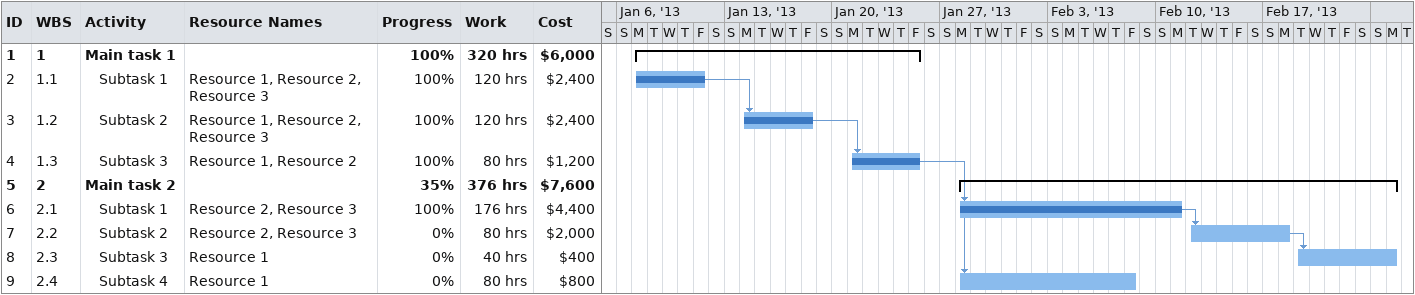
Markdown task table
| ID | WBS | Task | Start | Finish | Predecessors | Resources | % complete | Work (h) | Cost ($) |
|---|---|---|---|---|---|---|---|---|---|
| 1 | 1 | **Main task 1** | 2013-01-07 | 2013-01-25 |  |  | 100 | 320 | 6000 |
| 2 | 1.1 | Subtask 1 | 2013-01-07 | 2013-01-11 |  | Resource 1, Resource 2, Resource 3 | 100 | 120 | 2400 |
| 3 | 1.2 | Subtask 2 | 2013-01-14 | 2013-01-18 | 2 | Resource 1, Resource 2, Resource 3 | 100 | 120 | 2400 |
| 4 | 1.3 | Subtask 3 | 2013-01-21 | 2013-01-25 | 3 | Resource 1, Resource 2 | 100 | 80 | 1200 |
| 5 | 2 | **Main task 2** | 2013-01-28 | 2013-02-25 |  |  | 35 | 376 | 7600 |
| 6 | 2.1 | Subtask 1 | 2013-01-28 | 2013-02-11 | 4 | Resource 2, Resource 3 | 100 | 176 | 4400 |
| 7 | 2.2 | Subtask 2 | 2013-02-12 | 2013-02-18 | 6 | Resource 2, Resource 3 | 0 | 80 | 2000 |
| 8 | 2.3 | Subtask 3 | 2013-02-19 | 2013-02-25 | 7 | Resource 1 | 0 | 40 | 400 |
| 9 | 2.4 | Subtask 4 | 2013-01-28 | 2013-02-08 | 4 | Resource 1 | 0 | 80 | 800 |
